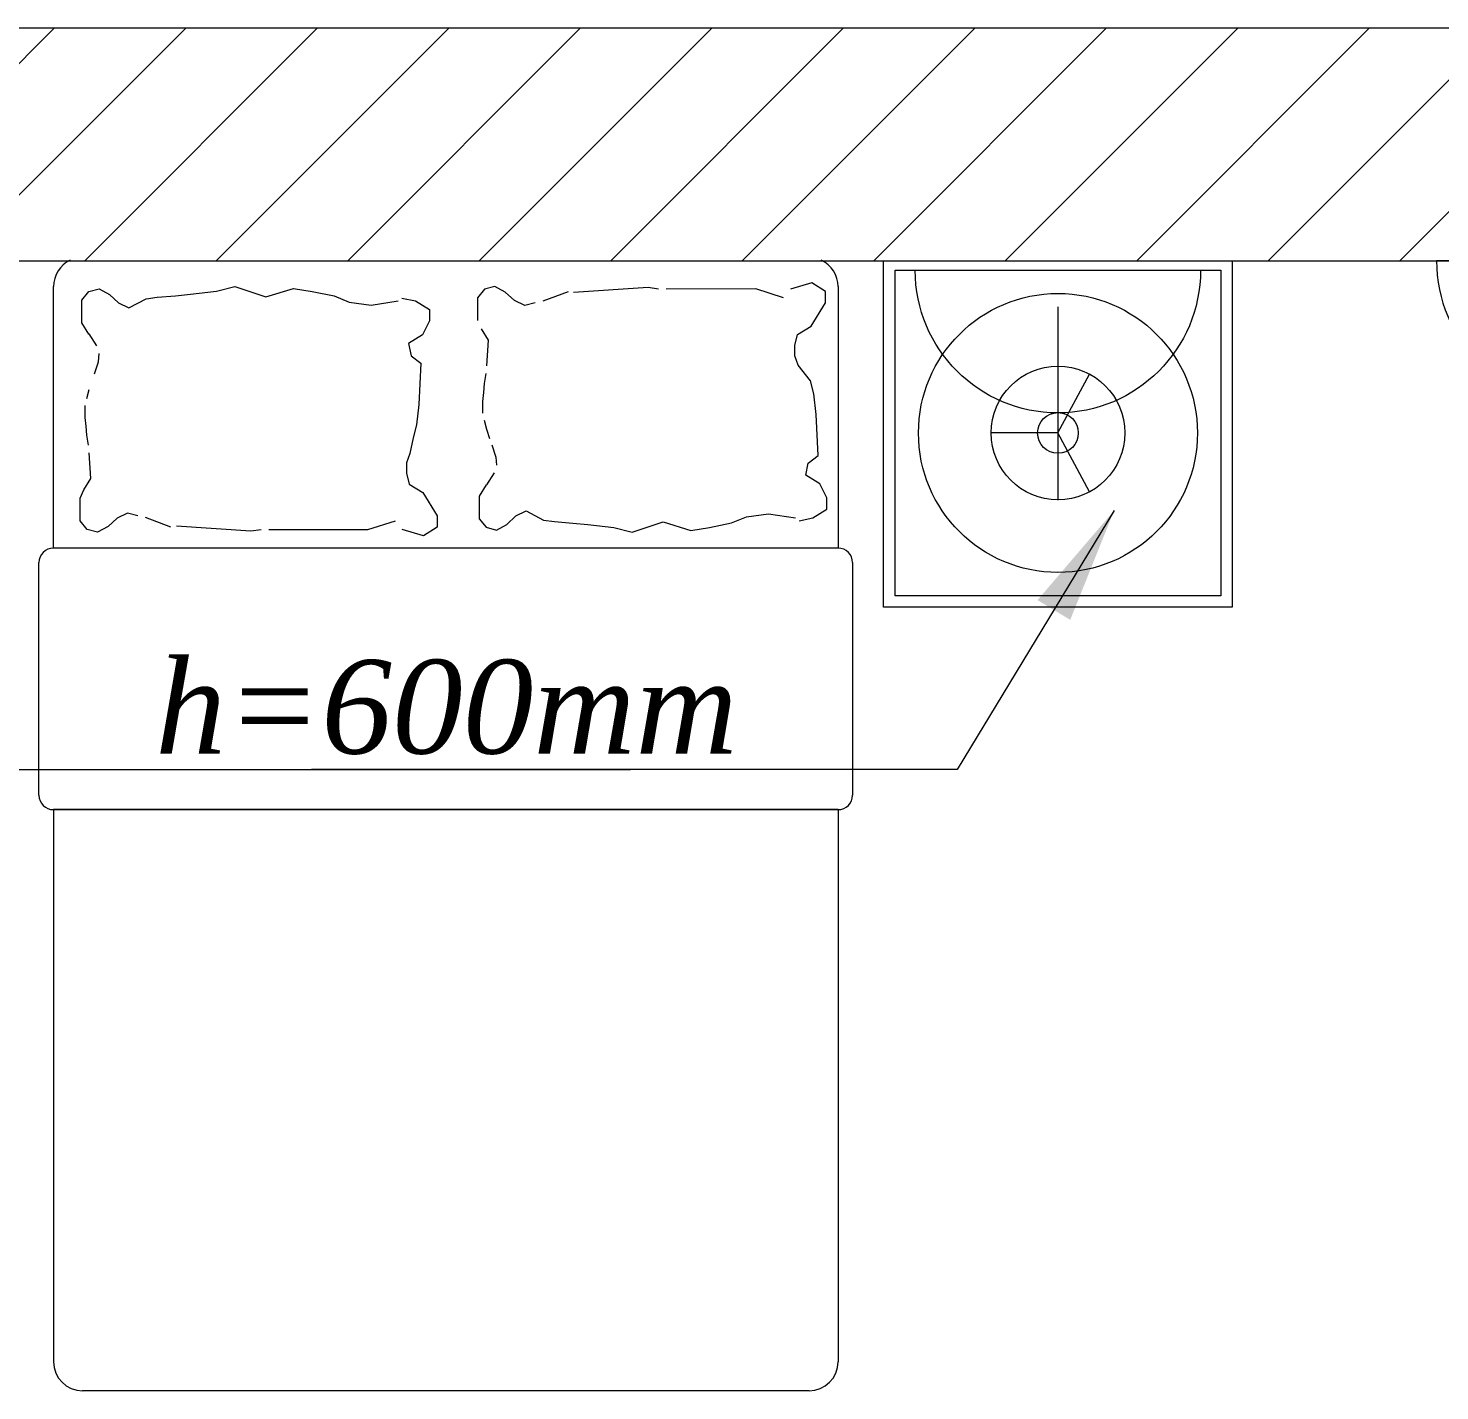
# Model space of a CAD drawing. Header units: millimetres. Extents: x 1680 to 166026, y 35966 to 91121.
# Drawn here: x 157488 to 159917, y 64101 to 66445 of the extents above; entities that cross this region are included whole.
import ezdxf

# ---------------------------------------------------------------- set-up
doc = ezdxf.new("R2010")
doc.units = ezdxf.units.MM
doc.styles.get("Standard").update_dxf_attribs({"font": 'arial.ttf'})
doc.styles.add('style1', font='arial.ttf')
doc.dimstyles.get("Standard").update_dxf_attribs({"dimtxt": 0.18, "dimasz": 0.18, "dimexe": 0.18, "dimexo": 0.0625, "dimgap": 0.09, "dimtad": 0, "dimtih": 1, "dimtoh": 1, "dimdec": 4, "dimzin": 0, "dimdsep": 46, "dimtxsty": 'Standard', "dimcen": 0.09, "dimadec": 0, "dimazin": 0, "dimtfac": 1, "dimtdec": 4, "dimtofl": 0, "dimtmove": 0, "dimatfit": 3, "dimfxl": 1, "dimtolj": 1, "dimtzin": 0, "dimarcsym": 0})

# ---------------------------------------------------------------- blocks, each defined once
blk = doc.blocks.new('plan')
at = {"color": 252, "lineweight": 20, "true_color": 0x939598}
for p, q in [((503332.1, -192512.2), (495672.1, -192512.2)), ((496072.1, -192912.2), (501132.1, -192912.2)), ((499273.5, -193508.6), (499273.5, -192912.2)), ((499873.5, -192912.2), (499873.5, -193508.6)), ((499293.5, -192928.6), (499853.5, -192928.6)), ((499293.5, -193488.6), (499293.5, -192928.6)), ((499853.5, -192928.6), (499853.5, -193488.6)), ((497845.1, -193406.7), (497845.1, -192956.7)), ((497893.9, -192979.9), (497905.8, -192965.3)), ((497905.8, -192965.3), (497923.7, -192960.4)), ((497923.7, -192960.4), (497941.6, -192970.2)), ((498080.8, -192969.8), (498125.4, -192964.6)), ((498125.4, -192964.6), (498157.2, -192956.8)), ((498157.2, -192956.8), (498210.7, -192974.4)), ((498210.7, -192974.4), (498258.2, -192959.8)), ((498258.2, -192959.8), (498290, -192965)), ((498290, -192965), (498328.2, -192972.8)), ((498586.8, -192961.4), (498574.9, -192976)), ((498604.7, -192956.5), (498586.8, -192961.4)), ((498622.5, -192966.3), (498604.7, -192956.5)), ((498638.1, -192980.8), (498622.5, -192966.3)), ((498730.5, -192965.6), (498687, -192982)), ((498868.3, -192958.5), (498740.1, -192967.1)), ((498885.9, -192960.9), (498868.3, -192958.5)), ((499053.9, -192960.5), (498899.5, -192960.9)), ((499101.4, -192975.9), (499053.9, -192960.5)), ((499149.8, -192950.5), (499113.3, -192961.2)), ((499173.7, -192965.1), (499149.8, -192950.5)), ((499173.7, -192984.6), (499173.7, -192965.1)), ((499195.1, -192956.7), (499195.1, -193406.7)), ((497893.9, -193018.9), (497893.9, -192979.9)), ((497941.6, -192970.2), (497957.1, -192984.7)), ((497957.1, -192984.7), (497975, -192993.4)), ((497975, -192993.4), (498004.4, -192977.7)), ((498004.4, -192977.7), (498023.5, -192975)), ((498023.5, -192975), (498055.3, -192972.4)), ((498055.3, -192972.4), (498080.8, -192969.8)), ((498328.2, -192972.8), (498353.7, -192983.3)), ((498353.7, -192983.3), (498391.9, -192988.5)), ((498391.9, -192988.5), (498438.3, -192981.3)), ((498444.3, -192976.5), (498468.1, -192981.3)), ((498468.1, -192981.3), (498491.9, -192996)), ((498574.9, -192976), (498574.9, -193015)), ((498656, -192989.5), (498638.1, -192980.8)), ((498673.8, -192984.6), (498656, -192989.5)), ((499149, -193024.7), (499173.7, -192984.6)), ((498491.9, -193015.5), (498480, -193039.9)), ((498491.9, -192996), (498491.9, -193015.5)), ((497905.8, -193038.4), (497893.9, -193018.9)), ((497919.8, -193058.8), (497906.5, -193038.1)), ((498480, -193039.9), (498456.2, -193054.5)), ((498580.8, -193029.7), (498592.8, -193049.2)), ((499120.5, -193058.3), (499125.2, -193039.3)), ((499125.2, -193039.3), (499149, -193024.7)), ((498456.2, -193054.5), (498460.3, -193075.7)), ((498592.8, -193049.2), (498590.2, -193093.2)), ((499120.5, -193075.9), (499120.5, -193058.3)), ((497915.8, -193106.7), (497922.5, -193086)), ((497922.5, -193086), (497923.8, -193071.8)), ((498460.3, -193075.7), (498476.9, -193088.5)), ((498476.9, -193088.5), (498473.7, -193159.4)), ((499126.4, -193091.8), (499120.5, -193075.9)), ((498588.8, -193106.2), (498586.2, -193123.7)), ((499147.6, -193119), (499126.4, -193091.8)), ((499573.5, -193208.6), (499627.9, -193107.3)), ((497902.5, -193149.2), (497906.5, -193133.9)), ((498584.8, -193138.9), (498583.5, -193154.2)), ((498586.2, -193123.7), (498584.8, -193138.9)), ((499153.5, -193141.4), (499147.6, -193119)), ((497899.8, -193181.9), (497899.8, -193161.2)), ((498473.7, -193159.4), (498469.8, -193194.6)), ((498583.5, -193154.2), (498583.5, -193174.8)), ((499157.4, -193176.6), (499153.5, -193141.4)), ((497901.2, -193197.1), (497899.8, -193181.9)), ((498586.2, -193186.8), (498590.2, -193202.1)), ((499160.6, -193247.5), (499157.4, -193176.6)), ((497902.5, -193212.4), (497901.2, -193197.1)), ((498469.8, -193194.6), (498464, -193217)), ((498590.2, -193202.1), (498595.5, -193218.4)), ((499573.5, -193208.6), (499458.5, -193208.6)), ((499627.9, -193309.9), (499573.5, -193208.6)), ((497905.2, -193229.8), (497902.5, -193212.4)), ((498464, -193217), (498458.1, -193244.2)), ((498599.5, -193229.3), (498606.1, -193250)), ((497909.1, -193286.8), (497906.5, -193242.9)), ((498458.1, -193244.2), (498452.3, -193260.2)), ((498452.3, -193260.2), (498452.3, -193277.7)), ((498606.1, -193250), (498607.4, -193264.2)), ((499139.8, -193281.5), (499143.9, -193260.3)), ((499143.9, -193260.3), (499160.6, -193247.5)), ((498452.3, -193277.7), (498456.9, -193296.7)), ((498603.4, -193277.2), (498590.2, -193297.9)), ((499163.7, -193296.1), (499139.8, -193281.5)), ((497891.2, -193321), (497897.2, -193306.3)), ((497897.2, -193306.3), (497909.1, -193286.8)), ((498456.9, -193296.7), (498480.8, -193311.3)), ((498589.5, -193297.6), (498577.6, -193317.1)), ((499175.6, -193320.5), (499163.7, -193296.1)), ((497891.2, -193360), (497891.2, -193321)), ((498480.8, -193311.3), (498505.4, -193351.4)), ((498577.6, -193317.1), (498577.6, -193356.1)), ((499175.6, -193340), (499175.6, -193320.5)), ((497954.4, -193355.2), (497938.9, -193369.7)), ((497972.3, -193346.5), (497954.4, -193355.2)), ((497990.2, -193351.4), (497972.3, -193346.5)), ((498046.8, -193370.4), (498003.3, -193354)), ((498505.4, -193351.4), (498505.4, -193370.9)), ((498577.6, -193356.1), (498589.5, -193370.7)), ((498625.2, -193365.9), (498640.8, -193351.3)), ((498640.8, -193351.3), (498658.6, -193342.6)), ((498658.6, -193342.6), (498688.1, -193358.4)), ((499011.9, -193363.2), (499037.4, -193352.7)), ((499037.4, -193352.7), (499075.6, -193347.5)), ((499075.6, -193347.5), (499122, -193354.7)), ((499127.9, -193359.6), (499151.8, -193354.7)), ((499151.8, -193354.7), (499175.6, -193340)), ((497903.1, -193374.6), (497891.2, -193360)), ((497921, -193379.5), (497903.1, -193374.6)), ((497938.9, -193369.7), (497921, -193379.5)), ((498184.6, -193377.5), (498056.5, -193368.9)), ((498202.2, -193375.1), (498184.6, -193377.5)), ((498385.6, -193375.5), (498215.9, -193375.1)), ((498433.1, -193360.1), (498385.6, -193375.5)), ((498481.6, -193385.5), (498445, -193374.8)), ((498505.4, -193370.9), (498481.6, -193385.5)), ((498589.5, -193370.7), (498607.3, -193375.6)), ((498607.3, -193375.6), (498625.2, -193365.9)), ((498688.1, -193358.4), (498707.2, -193361)), ((498707.2, -193361), (498739, -193363.6)), ((498739, -193363.6), (498764.5, -193366.2)), ((498764.5, -193366.2), (498809, -193371.4)), ((498809, -193371.4), (498840.9, -193379.2)), ((498840.9, -193379.2), (498894.3, -193361.6)), ((498894.3, -193361.6), (498941.9, -193376.2)), ((498941.9, -193376.2), (498973.7, -193371)), ((498973.7, -193371), (499011.9, -193363.2)), ((499195.1, -193406.7), (497845.1, -193406.7)), ((497820.1, -193831.7), (497820.1, -193431.7)), ((499220.1, -193431.7), (499220.1, -193831.7)), ((499853.5, -193488.6), (499293.5, -193488.6)), ((499873.5, -193508.6), (499273.5, -193508.6)), ((497845.1, -193856.7), (499195.1, -193856.7)), ((499195.1, -193856.7), (497845.1, -193856.7)), ((497845.1, -193856.7), (497845.1, -194806.7)), ((499195.1, -193856.7), (499195.1, -194806.7)), ((499145.1, -194856.7), (497895.1, -194856.7))]:
    blk.add_line(p, q, dxfattribs=at)
at = {"color": 252, "linetype": 'Continuous', "lineweight": 20, "true_color": 0x939598}
for p, q in [((497446.4, -192912.2), (497846.4, -192512.2)), ((497672.7, -192912.2), (498072.7, -192512.2)), ((497898.9, -192912.2), (498298.9, -192512.2)), ((498125.2, -192912.2), (498525.2, -192512.2)), ((498351.5, -192912.2), (498751.5, -192512.2)), ((498577.8, -192912.2), (498977.8, -192512.2)), ((498804, -192912.2), (499204, -192512.2)), ((499030.3, -192912.2), (499430.3, -192512.2)), ((499256.6, -192912.2), (499656.6, -192512.2)), ((499482.9, -192912.2), (499882.9, -192512.2)), ((499709.1, -192912.2), (500109.1, -192512.2)), ((499935.4, -192912.2), (500335.4, -192512.2)), ((500161.7, -192912.2), (500561.7, -192512.2))]:
    blk.add_line(p, q, dxfattribs=at)
at = {"color": 252, "lineweight": 20, "true_color": 0x939598}
for radius in [240, 115, 35]:
    blk.add_circle((499573.5, -193208.6), radius, dxfattribs=at)
for centre, radius, start, end in [((497895.1, -192956.7), 50, 115.0337, 180), ((499145.1, -192956.7), 50, 0, 64.9663), ((497845.1, -193431.7), 25, 90, 180), ((499195.1, -193431.7), 25, 0, 90), ((497845.1, -193831.7), 25, 180, 270), ((499195.1, -193831.7), 25, 270, 0), ((497895.1, -194806.7), 50, 180, 270), ((499145.1, -194806.7), 50, 270, 0)]:
    blk.add_arc(centre, radius, start, end, dxfattribs=at)
blk = doc.blocks.new('A$C5D6E47AB')
at = {"color": 5, "lineweight": 13}
blk.add_line((128.3, 33), (128.3, 206.9), dxfattribs=at)
at = {"color": 5, "lineweight": 20}
blk.add_line((0, 0), (256.7, 0), dxfattribs=at)
blk.add_arc((128.3, 0), 128.3, 0, 180, dxfattribs=at)

msp = doc.modelspace()

# ---------------------------------------------------------------- block references
msp.add_blockref('plan', (-340313.9, 258957.2))
at = {"color": 7, "lineweight": 13, "yscale": 1.913285879891941, "zscale": 1.913285879891941, "rotation": 180}
for p, xscale in [((160402, 66045), 1.913285879891941), ((159014, 66028.6), -1.913285879891941)]:
    msp.add_blockref('A$C5D6E47AB', p, dxfattribs=dict(at, xscale=xscale))

# ---------------------------------------------------------------- texts
at = {"insert": (158708.3, 65194.6), "char_height": 161.051, "width": 58690.873, "attachment_point": 9}
msp.add_mtext('{\\fTimes New Roman|b0|i1|c0|p18;\\C0;h=600mm}', dxfattribs=at)

# ---------------------------------------------------------------- leaders
at = {"color": 2, "lineweight": 13}
for points in [[(157142.9, 65615.1), (157412.8, 65169.5), (158523.8, 65169.5)], [(159356.2, 65615.1), (159086.3, 65169.5), (157975.3, 65169.5)]]:
    msp.add_leader(points, dimstyle='Standard', override={"dimscale": 100, "dimtxt": 2.5, "dimasz": 2, "dimexe": 1.25, "dimexo": 0.625, "dimgap": 0.625, "dimtad": 0, "dimzin": 8, "dimdsep": 44, "dimtxsty": 'style1', "dimcen": 2.5, "dimdle": 1.25, "dimclrd": 1, "dimclre": 251, "dimaunit": 1, "dimadec": 3, "dimtix": 0, "dimtofl": 1, "dimtmove": 1, "dimatfit": 3, "dimfxl": 1.25, "dimtolj": 0, "dimtzin": 8, "dimlwd": 5, "dimlwe": 5}, dxfattribs=at)

doc.saveas('drawing.dxf')
